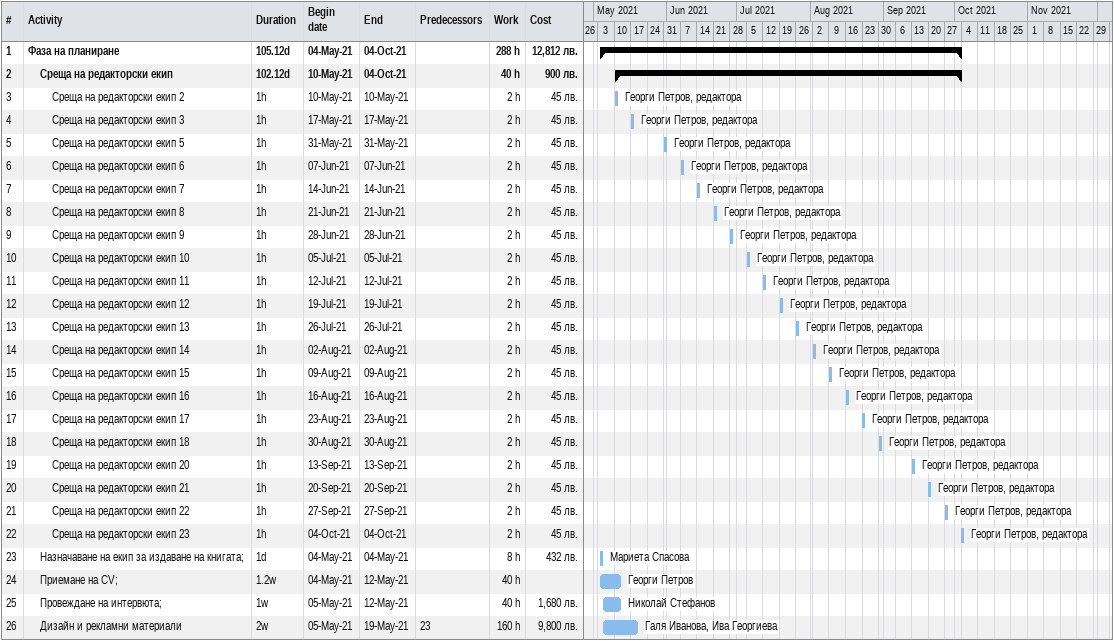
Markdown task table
| ID | Level | Task | Duration | Start | Finish | Predecessors | Resources | Work (h) | Cost (лв.) |
|---|---|---|---|---|---|---|---|---|---|
| 1 | 1 | **Фаза на планиране** | 105.12d | 2021-05-04 | 2021-10-04 |  |  | 288 | 12812 |
| 2 | 2 | **Среща на редакторски екип** | 102.12d | 2021-05-10 | 2021-10-04 |  |  | 40 | 900 |
| 3 | 3 | Среща на редакторски екип 2 | 1h | 2021-05-10 | 2021-05-10 |  | Георги Петров, редактора | 2 | 45 |
| 4 | 3 | Среща на редакторски екип 3 | 1h | 2021-05-17 | 2021-05-17 |  | Георги Петров, редактора | 2 | 45 |
| 5 | 3 | Среща на редакторски екип 5 | 1h | 2021-05-31 | 2021-05-31 |  | Георги Петров, редактора | 2 | 45 |
| 6 | 3 | Среща на редакторски екип 6 | 1h | 2021-06-07 | 2021-06-07 |  | Георги Петров, редактора | 2 | 45 |
| 7 | 3 | Среща на редакторски екип 7 | 1h | 2021-06-14 | 2021-06-14 |  | Георги Петров, редактора | 2 | 45 |
| 8 | 3 | Среща на редакторски екип 8 | 1h | 2021-06-21 | 2021-06-21 |  | Георги Петров, редактора | 2 | 45 |
| 9 | 3 | Среща на редакторски екип 9 | 1h | 2021-06-28 | 2021-06-28 |  | Георги Петров, редактора | 2 | 45 |
| 10 | 3 | Среща на редакторски екип 10 | 1h | 2021-07-05 | 2021-07-05 |  | Георги Петров, редактора | 2 | 45 |
| 11 | 3 | Среща на редакторски екип 11 | 1h | 2021-07-12 | 2021-07-12 |  | Георги Петров, редактора | 2 | 45 |
| 12 | 3 | Среща на редакторски екип 12 | 1h | 2021-07-19 | 2021-07-19 |  | Георги Петров, редактора | 2 | 45 |
| 13 | 3 | Среща на редакторски екип 13 | 1h | 2021-07-26 | 2021-07-26 |  | Георги Петров, редактора | 2 | 45 |
| 14 | 3 | Среща на редакторски екип 14 | 1h | 2021-08-02 | 2021-08-02 |  | Георги Петров, редактора | 2 | 45 |
| 15 | 3 | Среща на редакторски екип 15 | 1h | 2021-08-09 | 2021-08-09 |  | Георги Петров, редактора | 2 | 45 |
| 16 | 3 | Среща на редакторски екип 16 | 1h | 2021-08-16 | 2021-08-16 |  | Георги Петров, редактора | 2 | 45 |
| 17 | 3 | Среща на редакторски екип 17 | 1h | 2021-08-23 | 2021-08-23 |  | Георги Петров, редактора | 2 | 45 |
| 18 | 3 | Среща на редакторски екип 18 | 1h | 2021-08-30 | 2021-08-30 |  | Георги Петров, редактора | 2 | 45 |
| 19 | 3 | Среща на редакторски екип 20 | 1h | 2021-09-13 | 2021-09-13 |  | Георги Петров, редактора | 2 | 45 |
| 20 | 3 | Среща на редакторски екип 21 | 1h | 2021-09-20 | 2021-09-20 |  | Георги Петров, редактора | 2 | 45 |
| 21 | 3 | Среща на редакторски екип 22 | 1h | 2021-09-27 | 2021-09-27 |  | Георги Петров, редактора | 2 | 45 |
| 22 | 3 | Среща на редакторски екип 23 | 1h | 2021-10-04 | 2021-10-04 |  | Георги Петров, редактора | 2 | 45 |
| 23 | 2 | Назначаване на екип за издаване на книгата; | 1d | 2021-05-04 | 2021-05-04 |  | Мариета Спасова | 8 | 432 |
| 24 | 2 | Приемане на CV; | 1.2w | 2021-05-04 | 2021-05-12 |  | Георги Петров | 40 |  |
| 25 | 2 | Провеждане на интервюта; | 1w | 2021-05-05 | 2021-05-12 |  | Николай Стефанов | 40 | 1680 |
| 26 | 2 | Дизайн и рекламни материали | 2w | 2021-05-05 | 2021-05-19 | 23 | Галя Иванова, Ива Георгиева | 160 | 9800 |
